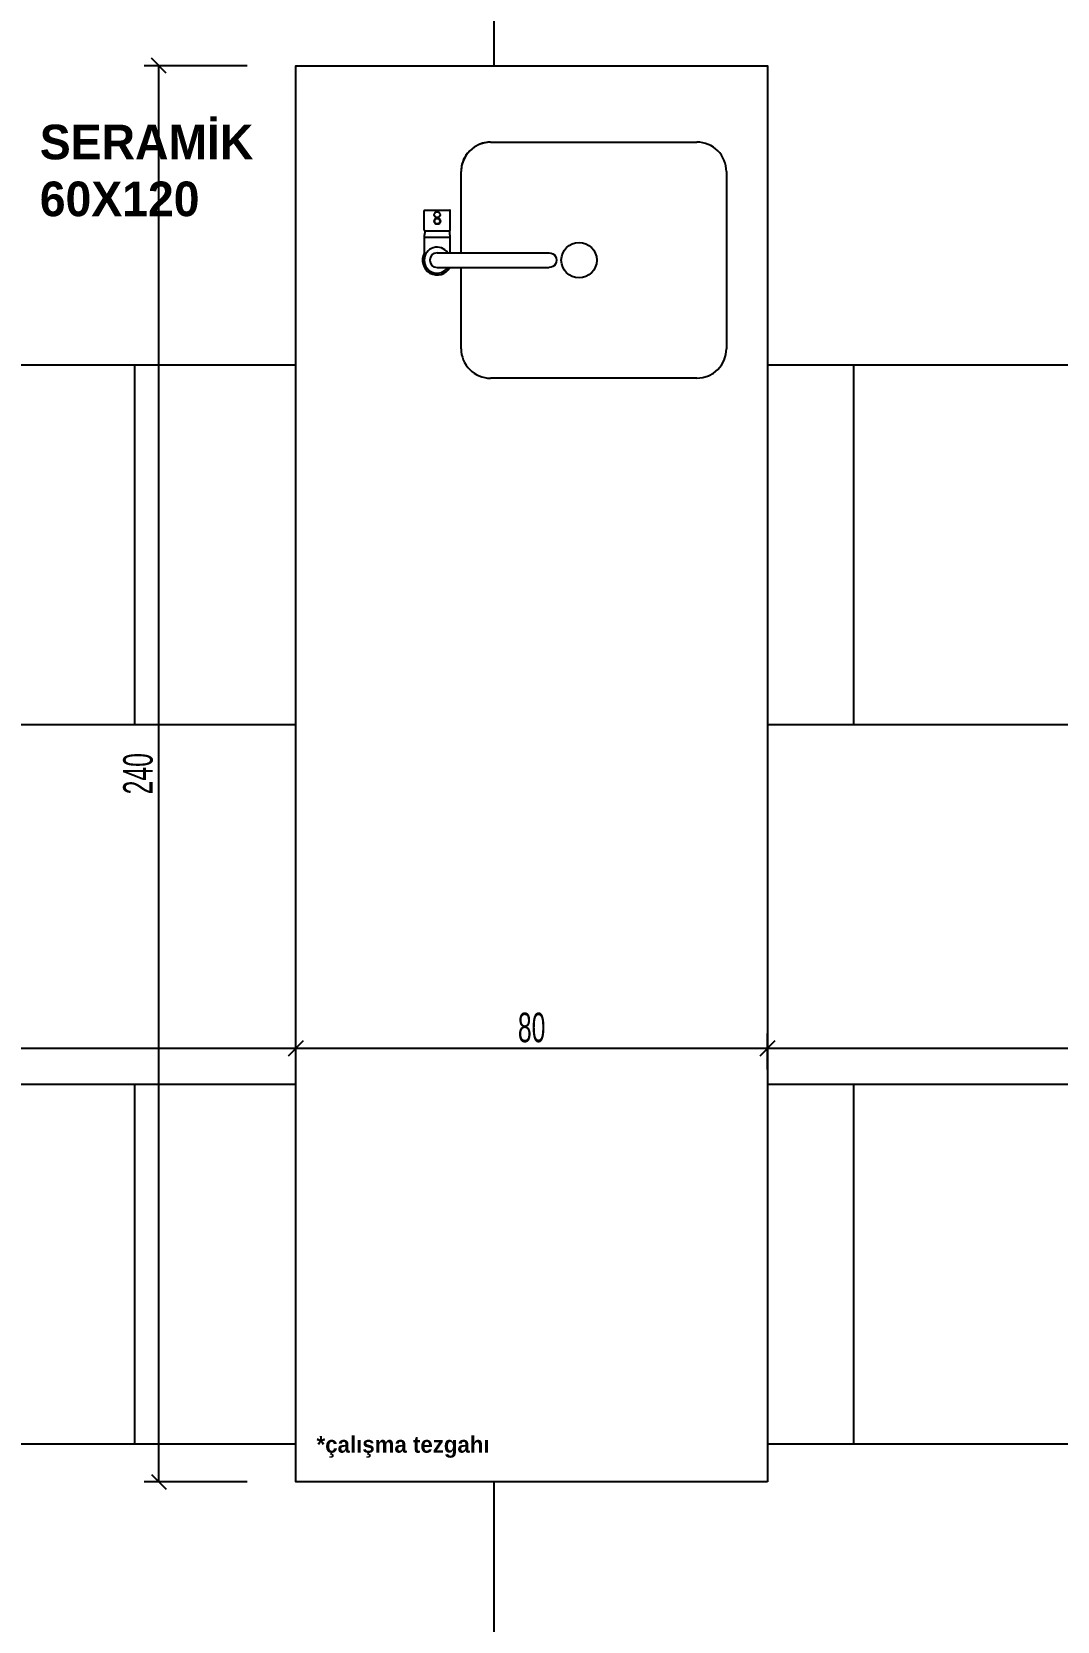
# Model space of a CAD drawing. Header units: millimetres. Extents: x 933584 to 974011, y 4545988 to 4553664.
# Drawn here: x 954437.1 to 954611, y 4549353.8 to 4549623.2 of the extents above; entities that cross this region are included whole.
import ezdxf

# ---------------------------------------------------------------- set-up
doc = ezdxf.new("R2010")
doc.units = ezdxf.units.MM
doc.header["$PDMODE"] = 35
doc.layers.get('0').update_dxf_attribs({"color": 255})
doc.layers.get('Defpoints').update_dxf_attribs({"color": 8})
for name, color, linetype in [('0-DMS-50', 143, 'Continuous'), ('0-HSL-SLD', 252, 'Continuous'), ('0-TXT-XBX_20', 3, 'Continuous'), ('8-KBT-KEQ', 4, 'Continuous')]:
    doc.layers.add(name, color=color, linetype=linetype)
doc.layers.add('WNG-02-METAL', color=71, linetype='Continuous', lineweight=15)
doc.styles.add('Century Gothic_B_3', font='GOTHICB.TTF', dxfattribs={"height": 4})
doc.styles.add('dim_romans_50', font='swissl.ttf', dxfattribs={"width": 0.6, "height": 5})
doc.dimstyles.new('ONK_dim 1_50', dxfattribs={"dimscale": 5, "dimtxt": 4, "dimasz": 0.5, "dimexe": 0.5, "dimexo": 0.5, "dimgap": 0.2, "dimtad": 1, "dimdec": 1, "dimrnd": 0.5, "dimzin": 9, "dimtxsty": 'dim_romans_50', "dimblk": 'OBLIQUE', "dimcen": 1, "dimclre": 256, "dimclrt": 256, "dimazin": 2, "dimtfac": 1, "dimtdec": 1, "dimtix": 1, "dimtmove": 2, "dimatfit": 3, "dimldrblk": 'OBLIQUE', "dimfxl": 3, "dimfxlon": 1, "dimarcsym": 0})

# ---------------------------------------------------------------- blocks, each defined once
blk = doc.blocks.new('cbxcbb')
at = {"layer": '0-HSL-SLD', "linetype": 'Continuous'}
for p, q in [((954515.52, 4547617.44), (954515.52, 4547627.68)), ((954361.94, 4547566.72), (954481.85, 4547566.72)), ((954454.56, 4547505.76), (954454.56, 4547566.72)), ((954561.85, 4547566.72), (954663.17, 4547566.72)), ((954576.48, 4547505.76), (954576.48, 4547566.72)), ((954361.94, 4547505.76), (954481.85, 4547505.76)), ((954561.85, 4547505.76), (954659.21, 4547505.76)), ((954361.94, 4547444.8), (954481.85, 4547444.8)), ((954454.56, 4547383.84), (954454.56, 4547444.8)), ((954561.85, 4547444.8), (954741.85, 4547444.8)), ((954576.48, 4547383.84), (954576.48, 4547444.8)), ((954361.94, 4547383.84), (954481.85, 4547383.84)), ((954561.85, 4547383.84), (954644.67, 4547383.84)), ((954515.52, 4547322.88), (954515.52, 4547377.44))]:
    blk.add_line(p, q, dxfattribs=at)
blk = doc.blocks.new('_Oblique')
at = {"color": 0, "linetype": 'ByBlock', "lineweight": -2}
blk.add_line((-0.5, -0.5), (0.5, 0.5), dxfattribs=at)
blk = doc.blocks.new('*D2087')
at = {"layer": '0-DMS-50', "lineweight": -2}
for p, q in [((954473.62, 4549617.44), (954456.12, 4549617.44)), ((954473.62, 4549377.44), (954456.12, 4549377.44))]:
    blk.add_line(p, q, dxfattribs=at)
at = {"layer": '0-DMS-50', "color": 0, "lineweight": -2}
blk.add_line((954458.62, 4549377.44), (954458.62, 4549617.44), dxfattribs=at)
at = {"layer": 'Defpoints', "color": 0}
for p in [(954458.62, 4549617.44), (954481.85, 4549617.44), (954481.85, 4549377.44)]:
    blk.add_point(p, dxfattribs=at)
at = {"layer": '0-DMS-50', "color": 0, "linetype": 'ByBlock', "lineweight": -2, "xscale": 2.5, "yscale": 2.5, "zscale": 2.5}
for p, rotation in [((954458.62, 4549617.44), 90), ((954458.62, 4549377.44), 270)]:
    blk.add_blockref('_Oblique', p, dxfattribs=dict(at, rotation=rotation))
at = {"layer": '0-DMS-50', "insert": (954455.12, 4549497.44), "char_height": 5, "attachment_point": 5, "rotation": 90, "style": 'dim_romans_50'}
blk.add_mtext('240', dxfattribs=at)
blk = doc.blocks.new('*D2089')
at = {"layer": '0-DMS-50', "lineweight": -2}
for p, q in [((954361.94, 4549441.79), (954361.94, 4549453.4)), ((954481.85, 4549441.79), (954481.85, 4549453.4))]:
    blk.add_line(p, q, dxfattribs=at)
at = {"layer": '0-DMS-50', "color": 0, "lineweight": -2}
blk.add_line((954361.94, 4549450.9), (954481.85, 4549450.9), dxfattribs=at)
at = {"layer": 'Defpoints', "color": 0}
for p in [(954481.85, 4549450.9), (954361.94, 4549439.29), (954481.85, 4549439.29)]:
    blk.add_point(p, dxfattribs=at)
at = {"layer": '0-DMS-50', "color": 0, "linetype": 'ByBlock', "lineweight": -2, "xscale": 2.5, "yscale": 2.5, "zscale": 2.5, "rotation": 180}
blk.add_blockref('_Oblique', (954361.94, 4549450.9), dxfattribs=at)
at = {"layer": '0-DMS-50', "color": 0, "linetype": 'ByBlock', "lineweight": -2, "xscale": 2.5, "yscale": 2.5, "zscale": 2.5}
blk.add_blockref('_Oblique', (954481.85, 4549450.9), dxfattribs=at)
at = {"layer": '0-DMS-50', "insert": (954421.9, 4549454.4), "char_height": 5, "attachment_point": 5, "style": 'dim_romans_50'}
blk.add_mtext('120', dxfattribs=at)
blk = doc.blocks.new('*D2090')
at = {"layer": '0-DMS-50', "lineweight": -2}
for p, q in [((954481.85, 4549441.79), (954481.85, 4549453.4)), ((954561.85, 4549447.3), (954561.85, 4549453.4))]:
    blk.add_line(p, q, dxfattribs=at)
at = {"layer": '0-DMS-50', "color": 0, "lineweight": -2}
blk.add_line((954481.85, 4549450.9), (954561.85, 4549450.9), dxfattribs=at)
at = {"layer": 'Defpoints', "color": 0}
for p in [(954561.85, 4549450.9), (954561.85, 4549444.8), (954481.85, 4549439.29)]:
    blk.add_point(p, dxfattribs=at)
at = {"layer": '0-DMS-50', "color": 0, "linetype": 'ByBlock', "lineweight": -2, "xscale": 2.5, "yscale": 2.5, "zscale": 2.5, "rotation": 180}
blk.add_blockref('_Oblique', (954481.85, 4549450.9), dxfattribs=at)
at = {"layer": '0-DMS-50', "color": 0, "linetype": 'ByBlock', "lineweight": -2, "xscale": 2.5, "yscale": 2.5, "zscale": 2.5}
blk.add_blockref('_Oblique', (954561.85, 4549450.9), dxfattribs=at)
at = {"layer": '0-DMS-50', "insert": (954521.85, 4549454.4), "char_height": 5, "attachment_point": 5, "style": 'dim_romans_50'}
blk.add_mtext('80', dxfattribs=at)
blk = doc.blocks.new('*D2091')
at = {"layer": '0-DMS-50', "lineweight": -2}
for p, q in [((954561.85, 4549447.3), (954561.85, 4549453.4)), ((954741.85, 4549447.3), (954741.85, 4549453.4))]:
    blk.add_line(p, q, dxfattribs=at)
at = {"layer": '0-DMS-50', "color": 0, "lineweight": -2}
blk.add_line((954561.85, 4549450.9), (954741.85, 4549450.9), dxfattribs=at)
at = {"layer": 'Defpoints', "color": 0}
for p in [(954741.85, 4549450.9), (954561.85, 4549444.8), (954741.85, 4549444.8)]:
    blk.add_point(p, dxfattribs=at)
at = {"layer": '0-DMS-50', "color": 0, "linetype": 'ByBlock', "lineweight": -2, "xscale": 2.5, "yscale": 2.5, "zscale": 2.5, "rotation": 180}
blk.add_blockref('_Oblique', (954561.85, 4549450.9), dxfattribs=at)
at = {"layer": '0-DMS-50', "color": 0, "linetype": 'ByBlock', "lineweight": -2, "xscale": 2.5, "yscale": 2.5, "zscale": 2.5}
blk.add_blockref('_Oblique', (954741.85, 4549450.9), dxfattribs=at)
at = {"layer": '0-DMS-50', "insert": (954651.85, 4549454.4), "char_height": 5, "attachment_point": 5, "style": 'dim_romans_50'}
blk.add_mtext('180', dxfattribs=at)
blk = doc.blocks.new('batarya')
at = {"layer": 'WNG-02-METAL'}
for p, q in [((22327.06, 6765.6), (22330.11, 6767.92)), ((22332.44, 6766.92), (22343.93, 6751.79)), ((22326.01, 6764.8), (22323.42, 6762.84)), ((22326.21, 6764.87), (22328.79, 6761.47)), ((22329.72, 6762.1), (22327.06, 6765.6)), ((22330.45, 6765.41), (22341.94, 6750.28)), ((22323.42, 6762.77), (22326.02, 6759.34)), ((22331.78, 6763.66), (22329.72, 6762.1)), ((22328.67, 6761.3), (22326.09, 6759.33))]:
    blk.add_line(p, q, dxfattribs=at)
for points in [[(22326.01, 6764.8), (22326.05, 6764.83), (22326.19, 6764.87)], [(22326.19, 6764.87), (22326.2, 6764.87), (22326.21, 6764.87), (22326.21, 6764.87)], [(22328.79, 6761.45), (22328.71, 6761.33), (22328.67, 6761.3)], [(22328.79, 6761.47), (22328.8, 6761.46), (22328.79, 6761.46), (22328.79, 6761.45)], [(22343.68, 6750.06), (22343.91, 6750.29), (22344.07, 6750.57), (22344.16, 6750.88), (22344.17, 6751.2), (22344.09, 6751.51), (22343.93, 6751.79)], [(22341.94, 6750.28), (22342.16, 6750.05), (22342.44, 6749.89), (22342.76, 6749.81), (22343.08, 6749.81), (22343.39, 6749.9), (22343.68, 6750.06)]]:
    blk.add_lwpolyline(points, dxfattribs=at)
for centre, radius in [((22325.31, 6761.51), 0.5), ((22326.19, 6762.17), 0.525), ((22326.19, 6762.17), 0.47)]:
    blk.add_circle(centre, radius, dxfattribs=at)
for centre, radius, start, end in [((22331.45, 6766.17), 2.5, 337.2316, 155.5423), ((22331.45, 6766.17), 2.2, 341.8342, 272.5673), ((22331.45, 6766.17), 1.25, 37.2059, 217.2059), ((22330.18, 6761.6), 5.08, 127.8893, 140.6506), ((22323.45, 6762.8), 0.05, 127.2059, 217.2059), ((22326.7, 6766.18), 5.08, 293.7612, 306.5225), ((22326.05, 6759.37), 0.05, 217.2059, 307.2059)]:
    blk.add_arc(centre, radius, start, end, dxfattribs=at)
blk = doc.blocks.new('EVYE PLAN')
at = {"layer": '8-KBT-KEQ'}
for p, q in [((5786.65, -705.51), (5782.81, -705.51)), ((5786.65, -709.91), (5786.65, -705.51)), ((5787.77, -705.58), (5787.77, -709.85)), ((5787.97, -705.52), (5791.22, -705.52)), ((5791.27, -705.57), (5791.27, -709.87)), ((5781.56, -707.71), (5781.56, -726.71)), ((5784.06, -707.71), (5784.06, -726.71)), ((5784.06, -709.91), (5786.65, -709.91)), ((5787.97, -709.92), (5791.22, -709.92)), ((5767.81, -711.76), (5781.56, -711.76)), ((5784.06, -711.76), (5797.81, -711.76)), ((5762.81, -751.76), (5762.81, -716.76)), ((5802.81, -716.76), (5802.81, -751.76)), ((5797.81, -756.76), (5767.81, -756.76))]:
    blk.add_line(p, q, dxfattribs=at)
for points in [[(5787.78, -705.57), (5787.77, -705.57), (5787.77, -705.58), (5787.77, -705.58)], [(5787.97, -705.52), (5787.92, -705.52), (5787.78, -705.57)], [(5787.77, -709.85), (5787.77, -709.86), (5787.77, -709.86), (5787.78, -709.87)], [(5787.78, -709.87), (5787.92, -709.91), (5787.97, -709.92)], [(5782.81, -727.94), (5782.49, -727.9), (5782.19, -727.77), (5781.93, -727.58), (5781.73, -727.32), (5781.61, -727.03), (5781.56, -726.71)], [(5784.06, -726.71), (5784.02, -727.03), (5783.9, -727.32), (5783.7, -727.58), (5783.44, -727.77), (5783.14, -727.9), (5782.81, -727.94)]]:
    blk.add_lwpolyline(points, dxfattribs=at)
for centre, radius in [((5789.42, -707.72), 0.525), ((5789.42, -707.72), 0.47), ((5790.52, -707.72), 0.5), ((5782.81, -731.76), 3)]:
    blk.add_circle(centre, radius, dxfattribs=at)
for centre, radius, start, end in [((5782.81, -707.71), 2.5, 61.6636, 239.9743), ((5782.81, -707.71), 2.2, 304.6386, 235.3717), ((5786.59, -710.59), 5.08, 76.5553, 89.3166), ((5791.22, -705.57), 0.05, 360, 90), ((5782.81, -707.71), 1.25, 0, 180), ((5786.59, -704.83), 5.08, 270.6834, 283.4447), ((5791.22, -709.87), 0.05, 270, 0), ((5767.81, -716.76), 5, 90, 180), ((5797.81, -716.76), 5, 51.566, 90), ((5797.81, -716.76), 5, 0, 90), ((5797.81, -716.76), 5, 0, 21.3657), ((5767.81, -751.76), 5, 180, 270), ((5797.81, -751.76), 5, 270, 0)]:
    blk.add_arc(centre, radius, start, end, dxfattribs=at)
at = {"layer": '8-KBT-KEQ', "xscale": -1, "rotation": 37.20591726552704}
blk.add_blockref('batarya', (27660.46, 7406.66), dxfattribs=at)

msp = doc.modelspace()

# ---------------------------------------------------------------- linework, layer by layer
at = {"layer": '8-KBT-KEQ'}
msp.add_lwpolyline([(954561.85, 4549377.44), (954481.85, 4549377.44), (954481.85, 4549617.44), (954561.85, 4549617.44)], close=True, dxfattribs=at)

# ---------------------------------------------------------------- block references
msp.add_blockref('cbxcbb', (0, 2000))
at = {"rotation": 89.99999999999999}
msp.add_blockref('EVYE PLAN', (953798.12, 4543801.67), dxfattribs=at)

# ---------------------------------------------------------------- texts
at = {"layer": '0-TXT-XBX_20', "color": 0, "insert": (954438.45, 4549607.44), "char_height": 5.8729, "width": 228.8091, "attachment_point": 1, "line_spacing_factor": 0.984502, "style": 'Century Gothic_B_3'}
msp.add_mtext('\\pxql;{\\fFranklin Gothic Book|b1|i0|c162|p34;SERAMİK \\P60X120}', dxfattribs=at)
at = {"layer": '0-TXT-XBX_20', "color": 0, "insert": (954485.38, 4549385.18), "char_height": 2.819, "width": 94.8284, "attachment_point": 1, "rotation": 0, "line_spacing_factor": 0.984502, "style": 'Century Gothic_B_3'}
msp.add_mtext('{\\fFranklin Gothic Book|b1|i0|c162|p34;*çalışma tezgahı}', dxfattribs=at)

# ---------------------------------------------------------------- dimensions: what is measured, and where the dimension line sits
at = {"layer": '0-DMS-50'}
dim = msp.add_aligned_dim(p1=(954481.85, 4549377.44), p2=(954481.85, 4549617.44), distance=23.22, dimstyle='ONK_dim 1_50', dxfattribs=at)
dim.commit()
dim.dimension.update_dxf_attribs({"geometry": '*D2087', "text_midpoint": (954455.12, 4549497.44)})
for base, p1, p2, picture, middle in [((954481.85, 4549450.9), (954361.94, 4549439.29), (954481.85, 4549439.29), '*D2089', (954421.9, 4549454.4)), ((954561.85, 4549450.9), (954481.85, 4549439.29), (954561.85, 4549444.8), '*D2090', (954521.85, 4549454.4)), ((954741.85, 4549450.9), (954561.85, 4549444.8), (954741.85, 4549444.8), '*D2091', (954651.85, 4549454.4))]:
    dim = msp.add_linear_dim(base=base, p1=p1, p2=p2, dimstyle='ONK_dim 1_50', dxfattribs=at)
    dim.commit()
    dim.dimension.update_dxf_attribs({"geometry": picture, "text_midpoint": middle})

doc.saveas('drawing.dxf')
